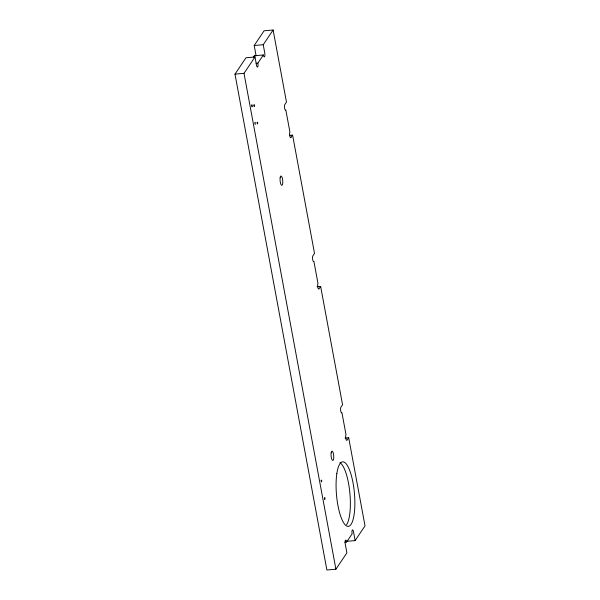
<?xml version="1.0" encoding="UTF-8"?>
<svg xmlns="http://www.w3.org/2000/svg" width="600" height="600" viewBox="0 0 600 600"><rect width="100%" height="100%" fill="white"/><g stroke="black" fill="none" stroke-linecap="round" stroke-linejoin="round"><path stroke-width="0.9" d="M252.315 106.282C251.678 108.645 251.34 102.802 252.248 105.382M255.517 124.02C254.94 125.453 254.43 121.387 255.337 122.37M346.11 541.38L355.132 540.585L353.498 531.78A2.948 0.818 85 0 0 352.305 530.055A2.948 0.818 85 0 0 352.125 533.827L346.635 542.002A2.948 0.818 85 0 0 345.435 540.27A2.948 0.818 85 0 0 345.263 544.05L346.89 552.855L335.91 569.205L326.888 570L234.983 74.13L245.97 57.78L254.985 56.985L256.507 65.183A2.948 0.818 85 0 0 257.707 66.907A2.948 0.818 85 0 0 257.88 63.135L263.37 54.96A2.948 0.818 85 0 0 264.57 56.693A2.948 0.818 85 0 0 264.743 52.92L263.228 44.715L273.112 30L264.09 30.795L254.205 45.51L255.728 53.715A2.948 0.818 85 0 1 255.885 55.957M253.358 57.24L254.355 55.755L263.37 54.96M335.91 569.205L244.005 73.335L254.985 56.985M290.767 137.572L292.59 135.105L314.52 253.41L312.87 255.862A2.948 0.818 85 0 0 312.69 259.635A2.948 0.818 85 0 0 313.89 261.368L317.97 283.38A2.948 0.818 85 0 0 317.79 287.153A2.948 0.818 85 0 0 318.99 288.877L320.64 286.425L317.025 286.748M345.075 438.067L348.683 437.752L347.032 440.205A2.948 0.818 85 0 1 345.84 438.472A2.948 0.818 85 0 1 346.013 434.7L341.94 412.695A2.948 0.818 85 0 1 340.74 410.963A2.948 0.818 85 0 1 340.92 407.19L342.562 404.737L320.64 286.425M355.132 540.585L365.017 525.87L348.683 437.752M254.205 45.51L263.228 44.715M256.08 63.293L257.88 63.135M234.983 74.13L244.005 73.335M289.763 135.352L292.418 135.12M344.827 542.16L346.635 542.002M273.112 30L286.47 102.083L284.82 104.535A2.948 0.818 85 0 0 284.647 108.315A2.948 0.818 85 0 0 285.84 110.04L289.92 132.053A2.948 0.818 85 0 0 289.748 135.825A2.948 0.818 85 0 0 290.94 137.558M254.505 56.438A2.948 0.818 85 0 1 254.355 55.755M339.892 462.69A32.4 9 85 0 1 349.718 491.49A32.4 9 85 0 1 346.582 524.783M253.89 105.105C254.25 109.38 254.97 103.08 253.89 105.105M257.115 122.58C257.475 126.855 258.195 120.562 257.115 122.58M321.15 480.457C321.517 484.732 322.237 478.44 321.15 480.457M324.42 498.067C324.78 502.342 325.5 496.05 324.42 498.067M331.155 452.812A4.71 1.312 85 0 0 332.565 460.433A4.71 1.312 85 0 0 333.51 454.17A4.71 1.312 85 0 0 331.155 452.812M280.163 177.675A4.71 1.312 85 0 0 281.572 185.295A4.71 1.312 85 0 0 282.517 179.032A4.71 1.312 85 0 0 280.163 177.675M336.847 473.535A32.4 9 85 0 0 346.56 525.952A32.4 9 85 0 0 353.032 482.88A32.4 9 85 0 0 336.847 473.535"/></g></svg>
